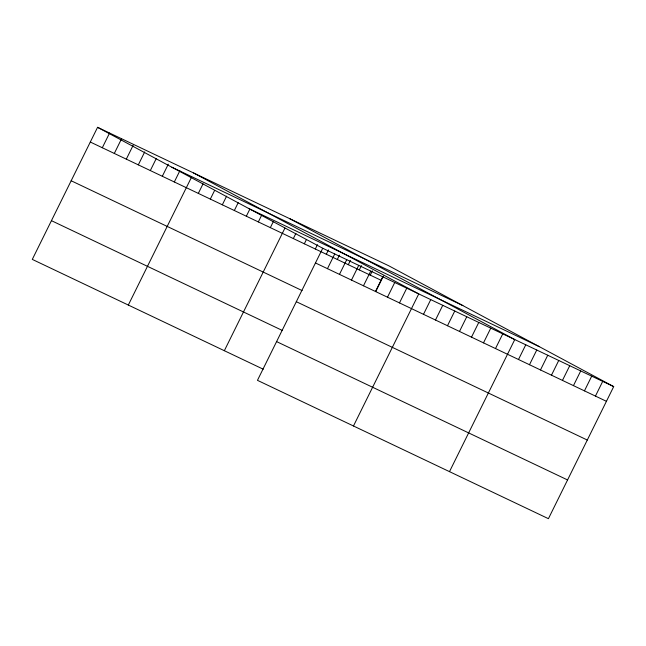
<?xml version="1.0" encoding="UTF-8"?>
<svg xmlns="http://www.w3.org/2000/svg" width="646" height="646" viewBox="0 0 646 646"><rect width="100%" height="100%" fill="white"/><g stroke="black" fill="none" stroke-linecap="round" stroke-linejoin="round"><path stroke-width="0.97" d="M97.578 127.319L322.734 248.258L257.455 380.332L548.422 518.681L613.7 386.607L388.545 265.668L97.578 127.319L32.3 259.393L263.229 369.197M102.31 147.74L109.578 133.028M114.31 153.441L121.577 138.737M126.309 159.15L133.157 145.31M138.317 164.859L144.728 151.875M150.316 170.56L156.308 158.448M162.324 176.269L168.307 164.157M174.323 181.978L179.879 170.73M128.32 305.049L191.458 177.303M198.33 193.388L203.03 183.876M210.33 199.097L214.609 190.449M222.329 204.806L226.609 196.15M234.337 210.507L238.18 202.723M246.336 216.216L249.76 209.296M258.335 221.925L261.759 215.005M270.343 227.634L273.331 221.578M224.34 350.705L284.91 228.143M293.332 238.568L295.9 233.376M304.331 243.792L306.462 239.464M315.321 249.017L317.461 244.689M326.311 254.241L328.451 249.921M327.465 268.671L334.733 253.967M337.301 259.474L339.441 255.146M339.473 274.38L346.74 259.668M348.299 264.699L350.431 260.37M351.472 280.089L358.74 265.377M359.289 269.923L361.429 265.595M363.472 285.79L370.747 271.086M370.279 275.148L372.419 270.827M375.479 291.499L382.747 276.795M375.738 291.564L383.409 276.052M387.479 297.208L394.746 282.496M399.478 302.917L406.754 288.205M353.475 425.989L418.753 293.914L193.598 172.975M423.485 314.327L430.753 299.615M435.485 320.036L442.76 305.324M447.492 325.737L454.76 311.033M459.492 331.446L466.759 316.742M471.499 337.155L478.767 322.443M483.499 342.865L490.766 328.152M495.498 348.565L502.766 333.861M449.495 471.645L514.773 339.57L289.61 218.631M518.496 359.499L525.763 344.794M529.486 364.732L536.753 350.019M540.476 369.956L547.751 355.243M551.474 375.181L558.742 360.468M562.464 380.405L569.732 365.701M573.454 385.63L580.722 370.925M584.444 390.862L591.72 376.15M595.442 396.087L602.71 381.374M171.876 167.233L462.843 305.574M248.435 208.351L539.394 346.692M322.734 248.258L613.7 386.607M90.303 142.031L381.269 280.372M315.466 262.962L606.433 401.311M71.165 180.759L302.094 290.563M296.32 301.698L587.287 440.047M51.446 220.666L282.375 330.469M276.601 341.605L567.568 479.946"/></g></svg>
